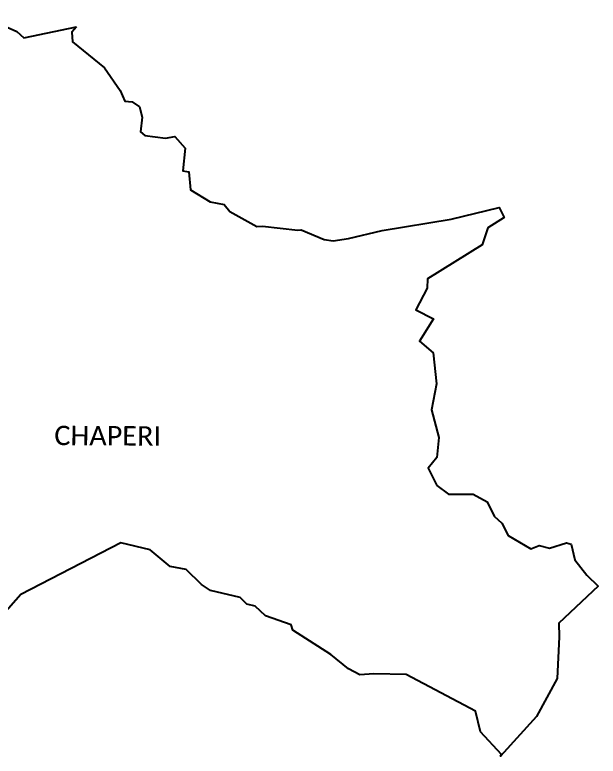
# Model space of a CAD drawing. Header units: metres. Extents: x 310882 to 315750, y 1906255 to 1910693.
# Drawn here: x 312616 to 315750, y 1906255 to 1910238 of the extents above; entities that cross this region are included whole.
import ezdxf

# ---------------------------------------------------------------- set-up
doc = ezdxf.new("R2010")
doc.units = ezdxf.units.M
doc.layers.add('VILLAGE BOUNDRY', color=10, linetype='Continuous')
doc.layers.add('VILLAGE NAME', color=250, linetype='Continuous')
doc.styles.get("Standard").update_dxf_attribs({"font": 'simplex.shx'})

msp = doc.modelspace()

# ---------------------------------------------------------------- linework, layer by layer
at = {"layer": 'VILLAGE BOUNDRY', "color": 3, "flags": 128}
msp.add_lwpolyline([(312665, 1910113.8), (312947.2, 1910173)], dxfattribs=at)
at = {"layer": 'VILLAGE BOUNDRY', "color": 3}
for points in [[(312425.2, 1910237.8, 0), (312627.8, 1910148.7, 0), (312665, 1910113.8, 0)], [(312947.2, 1910173, 0), (312922.1, 1910143.9, 0), (312926, 1910093.1, 0), (313097.9, 1909953, 0), (313182.6, 1909830.6, 0), (313207.9, 1909773.6, 0), (313246.6, 1909769.6, 0), (313286.7, 1909742.6, 0), (313300.3, 1909687.2, 0), (313292.4, 1909609.6, 0), (313315.4, 1909589.2, 0), (313425.8, 1909575.1, 0), (313475.1, 1909584.1, 0), (313531.3, 1909521.2, 0), (313519.6, 1909399.5, 0), (313550.9, 1909394, 0), (313560.7, 1909296.8, 0), (313665.6, 1909233.3, 0), (313741.7, 1909219.2, 0), (313772, 1909180.7, 0), (313917.4, 1909101.3, 0), (313946.4, 1909102.6, 0), (314136.1, 1909080.7, 0), (314155, 1909083.1, 0), (314278.4, 1909030.5, 0), (314327.5, 1909024, 0), (314409.5, 1909036.7, 0), (314589.5, 1909079.6, 0), (314960.4, 1909140.4, 0), (315217.6, 1909201.8, 0), (315246.1, 1909148.9, 0), (315156.9, 1909093.5, 0), (315126.7, 1909002.4, 0), (314833.9, 1908819.9, 0), (314830.9, 1908769.8, 0), (314771, 1908652.2, 0), (314866.4, 1908603.7, 0), (314790.5, 1908483.9, 0), (314864, 1908421.2, 0), (314882.4, 1908255.4, 0), (314854.1, 1908116, 0), (314895.2, 1907965.9, 0), (314883.9, 1907859.1, 0), (314836.5, 1907801.3, 0), (314883.8, 1907709.2, 0)], [(314883.8, 1907709.2, 0), (314945.4, 1907663.2, 0), (315079, 1907661.6, 0), (315154.6, 1907620.3, 0), (315191.8, 1907544.8, 0), (315233.4, 1907505.9, 0), (315266.6, 1907439.7, 0), (315388, 1907368.2, 0), (315433.5, 1907386.1, 0), (315488.9, 1907372.5, 0), (315579.5, 1907400.4, 0), (315605, 1907394, 0), (315624.9, 1907309.8, 0), (315689.3, 1907227.1, 0), (315750.4, 1907167.1, 0), (315539.8, 1906969.5, 0), (315540.5, 1906895.9, 0), (315530.2, 1906671, 0), (315418.4, 1906467.6, 0), (315225.6, 1906254.5, 0), (315230.2, 1906263.4, 0), (315118.8, 1906385.6, 0), (315091.8, 1906496.8, 0), (314719.4, 1906692.5, 0), (314545.8, 1906696.4, 0), (314469.2, 1906691.1, 0), (314408.5, 1906724.7, 0), (314313.8, 1906801.6, 0), (314109.4, 1906932.2, 0), (314100.4, 1906960.8, 0), (313962.2, 1907007.8, 0), (313908.4, 1907060.7, 0), (313862.9, 1907071.8, 0), (313826.2, 1907106.3, 0), (313667.4, 1907144.5, 0), (313618.4, 1907176.8, 0), (313536.4, 1907258, 0), (313451.5, 1907274.5, 0), (313344.3, 1907364, 0), (313185.3, 1907401.4, 0), (312648.6, 1907123.6, 0), (312556.2, 1907017.6, 0)]]:
    msp.add_polyline3d(points, dxfattribs=at)

# ---------------------------------------------------------------- texts
at = {"layer": 'VILLAGE NAME', "insert": (312829, 1908030.1), "char_height": 104.042, "attachment_point": 1, "rotation": 359.6762}
msp.add_mtext_dynamic_manual_height_columns('{\\fCalibri|b0|i0|c0|p34;CHAPERI}', width=774.048, gutter_width=520.2, heights=[0], dxfattribs=at)

doc.saveas('drawing.dxf')
